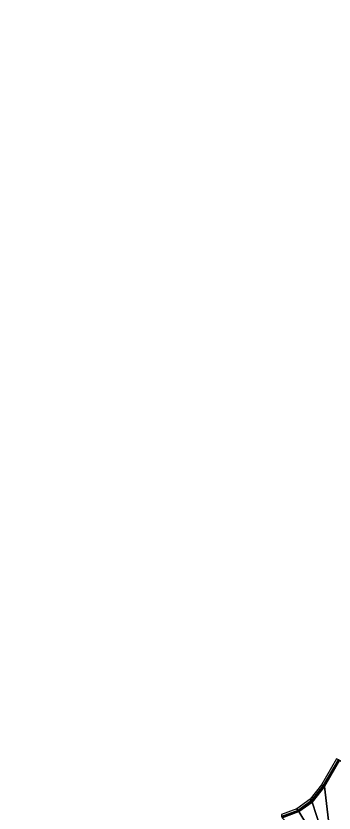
# Model space of a CAD drawing. Header units: inches. Extents: x -58.9 to 13, y -8.9 to 33.
# Drawn here: x -10.93 to -6, y 12.89 to 25.25 of the extents above; entities that cross this region are included whole.
import ezdxf

# ---------------------------------------------------------------- set-up
doc = ezdxf.new("R2010")
doc.units = ezdxf.units.IN
doc.layers.add('TABLE-BASE', color=6, linetype='Continuous')
doc.layers.add('TABLE-TOPVEN', color=6, linetype='Continuous')

msp = doc.modelspace()

# ---------------------------------------------------------------- linework, layer by layer
at = {"layer": 'TABLE-BASE'}
for points in [[(-5.931, 13.712, 3.905), (-5.959, 13.728, 2.988), (-6.194, 13.322, 2.988), (-6.166, 13.306, 3.905)], [(-5.926, 13.709, 3.922), (-5.931, 13.712, 3.905), (-6.166, 13.306, 3.905), (-6.161, 13.303, 3.922)], [(-5.913, 13.702, 3.933), (-5.926, 13.709, 3.922), (-6.161, 13.303, 3.922), (-6.148, 13.296, 3.933)], [(-5.999, 12.025, 4.051), (-5.251, 13.319, 4.051), (-5.913, 13.702, 3.933), (-6.148, 13.296, 3.933)], [(-6.166, 13.306, 3.905), (-6.194, 13.322, 2.988), (-6.369, 13.1, 2.988), (-6.352, 13.073, 3.902)], [(-6.161, 13.303, 3.922), (-6.166, 13.306, 3.905), (-6.352, 13.073, 3.902), (-6.349, 13.066, 3.921)], [(-6.148, 13.296, 3.933), (-6.161, 13.303, 3.922), (-6.349, 13.066, 3.921), (-6.338, 13.055, 3.93)], [(-6.001, 12.02, 4.051), (-5.999, 12.025, 4.051), (-6.148, 13.296, 3.933), (-6.338, 13.055, 3.93)], [(-6.352, 13.073, 3.902), (-6.369, 13.1, 2.988), (-6.576, 12.952, 2.988), (-6.562, 12.924, 3.901)], [(-6.349, 13.066, 3.921), (-6.352, 13.073, 3.902), (-6.562, 12.924, 3.901), (-6.556, 12.917, 3.911)], [(-6.338, 13.055, 3.93), (-6.349, 13.066, 3.921), (-6.556, 12.917, 3.911), (-6.545, 12.907, 3.929)], [(-6.001, 12.02, 4.051), (-6.338, 13.055, 3.93), (-6.545, 12.907, 3.929), (-6.006, 12.02, 4.051)], [(-6.562, 12.924, 3.901), (-6.576, 12.952, 2.988), (-6.812, 12.863, 2.988), (-6.814, 12.83, 3.903)], [(-6.556, 12.917, 3.911), (-6.562, 12.924, 3.901), (-6.814, 12.83, 3.903), (-6.809, 12.822, 3.923)], [(-6.545, 12.907, 3.929), (-6.556, 12.917, 3.911), (-6.809, 12.822, 3.923), (-6.801, 12.81, 3.931)], [(-6.006, 12.02, 4.051), (-6.545, 12.907, 3.929), (-6.801, 12.81, 3.931)]]:
    msp.add_3dface(points, dxfattribs=at)
at = {"layer": 'TABLE-TOPVEN', "invisible_edges": 15}
for points in [[(-39.709, 32.901, 27.324), (-10.926, 32.96, 27.324), (-10.926, -8.92, 27.324), (-39.702, -8.86, 27.324)], [(-10.926, 32.96, 27.324), (-6.143, 32.901, 27.324), (-6.143, -8.86, 27.324), (-10.926, -8.92, 27.324)], [(-6.147, -8.86, 28.5), (-6.146, 32.901, 28.5), (-10.926, 32.96, 28.5), (-10.926, -8.92, 28.5)], [(-1.363, -8.681, 28.5), (-1.363, 32.722, 28.5), (-6.146, 32.901, 28.5), (-6.147, -8.86, 28.5)], [(-6.143, 32.901, 27.324), (-1.364, 32.721, 27.324), (-1.363, -8.681, 27.324), (-6.145, -8.86, 27.324)]]:
    msp.add_3dface(points, dxfattribs=at)

doc.saveas('drawing.dxf')
